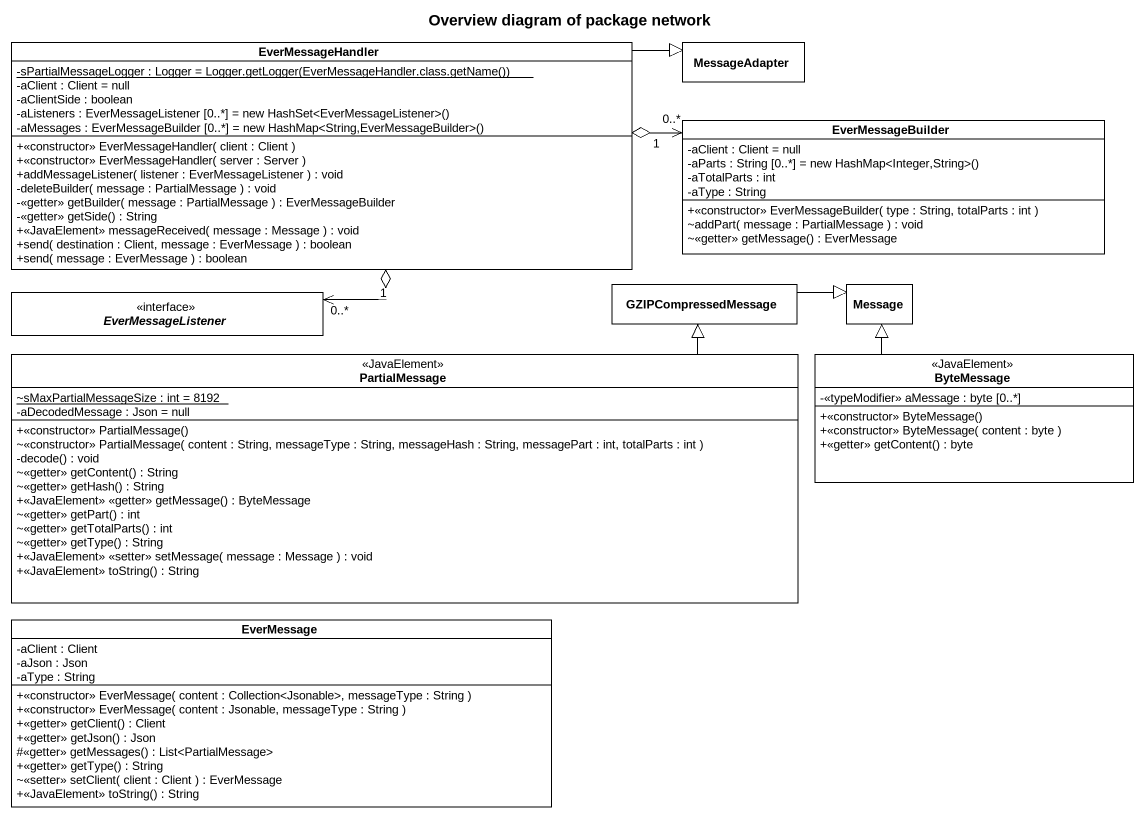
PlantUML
@startuml
title Overview diagram of package network
hide circle
hide empty members
skinparam classAttributeIconSize 0
class EverMessageHandler {
  {static} {field} -sPartialMessageLogger : Logger = Logger.getLogger(EverMessageHandler.class.getName())
  -aClient : Client = null
  -aClientSide : boolean
  {field} -aListeners : EverMessageListener [0..*] = new HashSet<EverMessageListener>()
  {field} -aMessages : EverMessageBuilder [0..*] = new HashMap<String,EverMessageBuilder>()
  +<<constructor>> EverMessageHandler( client : Client )
  +<<constructor>> EverMessageHandler( server : Server )
  +addMessageListener( listener : EverMessageListener ) : void
  -deleteBuilder( message : PartialMessage ) : void
  -<<getter>> getBuilder( message : PartialMessage ) : EverMessageBuilder
  -<<getter>> getSide() : String
  +<<JavaElement>> messageReceived( message : Message ) : void
  +send( destination : Client, message : EverMessage ) : boolean
  +send( message : EverMessage ) : boolean
}
class MessageAdapter
class EverMessageBuilder {
  -aClient : Client = null
  {field} -aParts : String [0..*] = new HashMap<Integer,String>()
  -aTotalParts : int
  -aType : String
  +<<constructor>> EverMessageBuilder( type : String, totalParts : int )
  ~addPart( message : PartialMessage ) : void
  ~<<getter>> getMessage() : EverMessage
}
interface EverMessageListener
class GZIPCompressedMessage
class Message
class PartialMessage <<JavaElement>> {
  {static} ~sMaxPartialMessageSize : int = 8192
  -aDecodedMessage : Json = null
  +<<constructor>> PartialMessage()
  ~<<constructor>> PartialMessage( content : String, messageType : String, messageHash : String, messagePart : int, totalParts : int )
  -decode() : void
  ~<<getter>> getContent() : String
  ~<<getter>> getHash() : String
  +<<JavaElement>> <<getter>> getMessage() : ByteMessage
  ~<<getter>> getPart() : int
  ~<<getter>> getTotalParts() : int
  ~<<getter>> getType() : String
  +<<JavaElement>> <<setter>> setMessage( message : Message ) : void
  +<<JavaElement>> toString() : String
}
class ByteMessage <<JavaElement>> {
  -<<typeModifier>> aMessage : byte [0..*]
  +<<constructor>> ByteMessage()
  +<<constructor>> ByteMessage( content : byte )
  +<<getter>> getContent() : byte
}
class EverMessage {
  -aClient : Client
  -aJson : Json
  -aType : String
  +<<constructor>> EverMessage( content : Collection<Jsonable>, messageType : String )
  +<<constructor>> EverMessage( content : Jsonable, messageType : String )
  +<<getter>> getClient() : Client
  +<<getter>> getJson() : Json
  #<<getter>> getMessages() : List<PartialMessage>
  +<<getter>> getType() : String
  ~<<setter>> setClient( client : Client ) : EverMessage
  +<<JavaElement>> toString() : String
}
EverMessageHandler -right-|> MessageAdapter
EverMessageHandler "1" o-right-> "0..*" EverMessageBuilder
EverMessageHandler "1" o--> "0..*" EverMessageListener
GZIPCompressedMessage -right-|> Message
PartialMessage -right-|> GZIPCompressedMessage
ByteMessage -up-|> Message
@enduml
